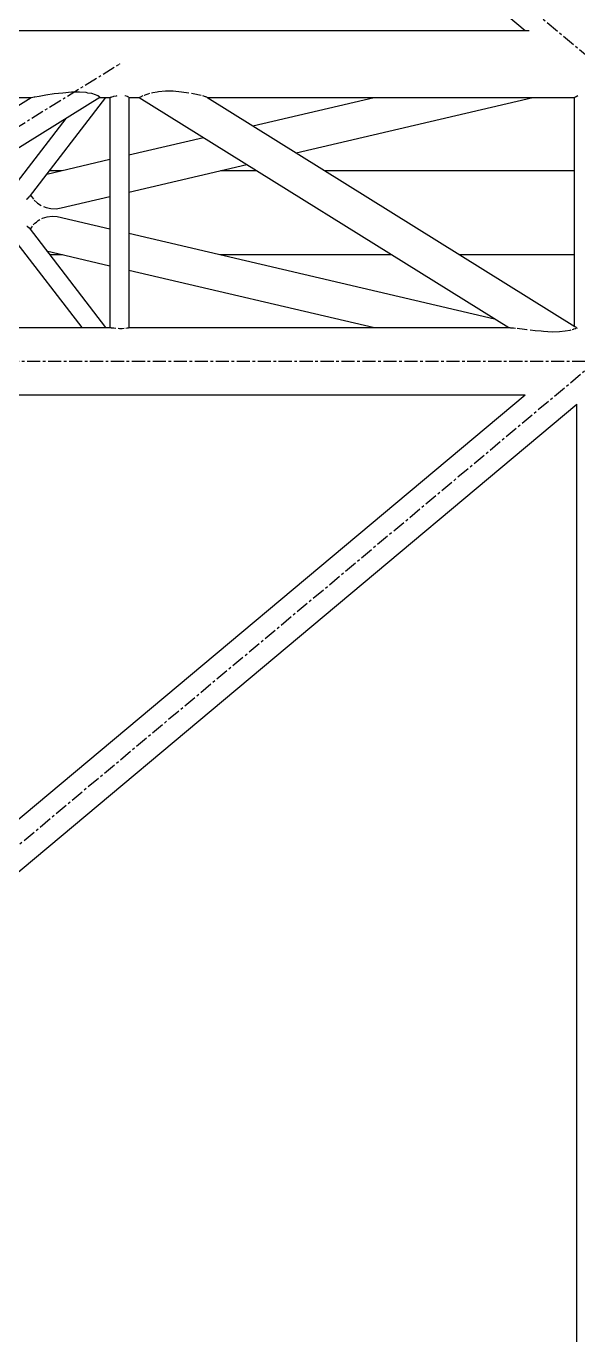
# Model space of a CAD drawing. Header units: millimetres. Extents: x 5143 to 30813, y 232 to 21408.
# Drawn here: x 24828 to 25162, y 13421 to 14213 of the extents above; entities that cross this region are included whole.
import ezdxf

# ---------------------------------------------------------------- set-up
doc = ezdxf.new("R2010")
doc.units = ezdxf.units.MM
doc.header["$LTSCALE"] = 0.25
doc.linetypes.add('CENTER', pattern=[50.8, 31.75, -6.35, 6.35, -6.35])
doc.linetypes.add('XKITLINE00', pattern=[0])

msp = doc.modelspace()

# ---------------------------------------------------------------- linework, layer by layer
at = {"color": 8, "linetype": 'CENTER'}
for p, q in [((23430, 15650.27), (25173.61, 14190.28)), ((24593.95, 14010.27), (24884.52, 14190.27)), ((25173.61, 14010.27), (23430, 12550.27)), ((24815.89, 14010.27), (26261.35, 14010.27))]:
    msp.add_line(p, q, dxfattribs=at)
at = {"color": 8, "linetype": 'XKITLINE00'}
for p, q in [((24301.8, 14904.39), (25130.39, 14210.57)), ((24815.89, 14210.57), (25132.76, 14210.57)), ((24647.44, 14030.57), (24872.7, 14170.12)), ((24831.22, 14170.01), (24832.82, 14170.27)), ((24832.82, 14170.27), (24833.27, 14170.32)), ((24833.27, 14170.32), (24835.91, 14170.86)), ((24835.91, 14170.86), (24839.01, 14171.31)), ((24839.01, 14171.31), (24839.98, 14171.52)), ((24839.98, 14171.52), (24844.98, 14172.3)), ((24844.98, 14172.3), (24850.17, 14172.88)), ((24850.17, 14172.88), (24855.48, 14173.34)), ((24855.48, 14173.34), (24860.26, 14173.42)), ((24860.26, 14173.42), (24864.26, 14173.11)), ((24864.26, 14173.11), (24865.25, 14172.88)), ((24865.25, 14172.88), (24867.52, 14172.57)), ((24867.52, 14172.57), (24869.93, 14171.86)), ((24869.93, 14171.86), (24870.75, 14171.31)), ((24870.75, 14171.31), (24871.5, 14171.1)), ((24871.5, 14171.1), (24872.38, 14170.48)), ((24872.38, 14170.48), (24872.33, 14170.32)), ((24872.33, 14170.32), (24872.7, 14170.12)), ((24879.1, 14170.1), (24878.98, 14169.98)), ((24879.1, 14170.1), (24879.54, 14170.25)), ((24879.82, 14170.35), (24879.91, 14170.38)), ((24879.91, 14170.38), (24880.82, 14170.55)), ((24880.82, 14170.55), (24881.17, 14170.69)), ((24881.17, 14170.69), (24882.76, 14171.05)), ((24882.76, 14171.05), (24883.23, 14171.11)), ((24887.75, 14171.11), (24887.87, 14171.1)), ((24887.87, 14171.1), (24889.13, 14170.75)), ((24889.13, 14170.75), (24889.47, 14170.55)), ((24889.47, 14170.55), (24889.94, 14170.42)), ((24889.94, 14170.42), (24890.01, 14170.35)), ((24890.11, 14170.25), (24890.22, 14170.14)), ((24890.22, 14170.14), (24890.22, 14030.57)), ((24896.95, 14170.24), (24896.77, 14169.98)), ((24896.95, 14170.24), (24897.01, 14170.25)), ((24897.32, 14170.34), (24897.97, 14170.53)), ((24898.1, 14170.7), (24897.97, 14170.53)), ((24898.1, 14170.7), (24899, 14171.11)), ((24899.42, 14171.3), (24899.7, 14171.43)), ((24899.7, 14171.43), (24900.76, 14171.69)), ((24900.76, 14171.69), (24901.89, 14172.27)), ((24901.89, 14172.27), (24902.91, 14172.55)), ((24903.96, 14172.83), (24904.76, 14173.05)), ((24904.76, 14173.05), (24907.31, 14173.42)), ((24907.31, 14173.42), (24908.29, 14173.64)), ((24908.29, 14173.64), (24912.37, 14173.99)), ((24912.37, 14173.99), (24917.04, 14173.92)), ((24917.04, 14173.92), (24922.08, 14173.42)), ((24922.08, 14173.42), (24926.59, 14172.83)), ((24928.1, 14172.55), (24931.15, 14171.95)), ((24931.15, 14171.95), (24932.08, 14171.69)), ((24932.08, 14171.69), (24933.97, 14171.3)), ((24934.76, 14171.11), (24936.56, 14170.53)), ((24936.56, 14170.53), (24936.81, 14170.48)), ((24936.81, 14170.48), (24937.08, 14170.34)), ((24937.27, 14170.25), (24937.56, 14170.1)), ((24937.56, 14170.1), (25160.37, 14031.37)), ((25160.3, 14170.07), (25160.69, 14170.25)), ((25160.88, 14170.34), (25161.28, 14170.53)), ((25161.31, 14170.56), (25161.28, 14170.53)), ((25161.31, 14170.56), (25162.24, 14171.11)), ((24605.99, 14030.57), (24831.02, 14169.97)), ((24815.89, 14169.97), (24831.15, 14169.97)), ((24876.12, 14169.97), (24829.95, 14109.81)), ((24831.05, 14169.93), (24831.22, 14170.01)), ((24831.08, 14169.97), (24831.05, 14169.93)), ((24872.47, 14169.97), (24878.82, 14169.97)), ((24878.82, 14169.99), (24878.85, 14170)), ((24878.82, 14169.99), (24878.98, 14169.98)), ((24878.82, 14169.99), (24878.82, 14030.57)), ((24890.22, 14169.97), (24896.47, 14169.97)), ((24896.45, 14169.99), (24896.46, 14170)), ((24896.45, 14169.99), (24896.77, 14169.98)), ((24896.45, 14169.99), (25120.36, 14030.57)), ((24937.77, 14169.97), (25160.07, 14169.97)), ((24965.39, 14152.78), (25038.86, 14169.97)), ((24991.64, 14136.43), (25134.93, 14169.97)), ((25159.96, 14169.97), (25159.96, 14031.63)), ((25160.1, 14170), (25160.23, 14169.98)), ((25160.3, 14170.07), (25160.23, 14169.98)), ((24852.04, 14157.32), (24820.46, 14116.16)), ((24890.22, 14135.18), (24935.38, 14145.75)), ((24840.48, 14123.53), (24878.82, 14132.51)), ((24842.13, 14125.67), (24849.63, 14125.67)), ((24890.22, 14112.69), (24961.63, 14129.4)), ((24945.7, 14125.67), (24967.62, 14125.67)), ((25008.92, 14125.67), (25159.96, 14125.67)), ((24828.3, 14108.46), (24828.74, 14108.66)), ((24828.74, 14108.66), (24829.95, 14109.81)), ((24830.78, 14110.89), (24831.3, 14110)), ((24831.3, 14110), (24832.42, 14108.46)), ((24832.96, 14107.77), (24834.73, 14106.22)), ((24849.3, 14103.11), (24878.82, 14110.02)), ((24834.73, 14106.22), (24834.95, 14105.99)), ((24834.95, 14105.99), (24837.02, 14104.6)), ((24838.61, 14103.89), (24840.05, 14103.31)), ((24840.05, 14103.31), (24843.07, 14102.7)), ((24843.07, 14102.7), (24846.2, 14102.63)), ((24846.2, 14102.63), (24849.3, 14103.11)), ((24828.48, 14092.13), (24828.58, 14092.09)), ((24828.58, 14092.09), (24829.81, 14090.93)), ((24829.81, 14090.93), (24876.12, 14030.57)), ((24831.41, 14091.73), (24830.88, 14090.73)), ((24831.76, 14092.13), (24831.41, 14091.73)), ((24833.2, 14093.76), (24832.36, 14092.81)), ((24833.2, 14093.76), (24834.24, 14094.53)), ((24834.24, 14094.53), (24835.36, 14095.52)), ((24835.36, 14095.52), (24836.22, 14095.99)), ((24837.51, 14096.69), (24837.86, 14096.89)), ((24837.86, 14096.89), (24840.71, 14097.78)), ((24840.71, 14097.78), (24843.75, 14098.14)), ((24843.75, 14098.14), (24846.84, 14097.96)), ((24846.84, 14097.96), (24878.82, 14090.47)), ((24820.43, 14084.42), (24861.75, 14030.57)), ((24830.88, 14090.73), (24830.43, 14090.11)), ((24890.22, 14087.8), (25111.73, 14035.94)), ((24840.43, 14077.09), (24878.82, 14068.1)), ((24842.13, 14074.87), (24849.97, 14074.87)), ((24945.44, 14074.87), (25049.21, 14074.87)), ((25090.5, 14074.87), (25159.96, 14074.87)), ((24890.22, 14065.43), (25039.12, 14030.57)), ((24815.89, 14030.57), (24879.45, 14030.57)), ((24879.61, 14030.54), (24879.91, 14030.54)), ((24879.91, 14030.54), (24880.83, 14030.52)), ((24880.83, 14030.52), (24881.17, 14030.45)), ((24881.17, 14030.45), (24882.36, 14030.29)), ((24883.67, 14030.18), (24884.52, 14030.12)), ((24884.52, 14030.12), (24886.28, 14030.11)), ((24886.28, 14030.11), (24887.31, 14030.18)), ((24888.37, 14030.29), (24889.13, 14030.41)), ((24889.13, 14030.41), (24889.47, 14030.52)), ((24889.47, 14030.52), (24889.94, 14030.53)), ((24889.94, 14030.53), (24890.08, 14030.54)), ((24890.14, 14030.57), (25121.21, 14030.57)), ((25121.49, 14030.54), (25122.87, 14030.52)), ((25122.87, 14030.52), (25123.36, 14030.44)), ((25123.36, 14030.44), (25124.58, 14030.29)), ((25125.5, 14030.18), (25126.82, 14030.02)), ((25126.82, 14030.02), (25128.62, 14029.86)), ((25128.62, 14029.86), (25131.27, 14029.45)), ((25131.27, 14029.45), (25131.55, 14029.42)), ((25133.43, 14029.2), (25136.3, 14028.88)), ((25136.3, 14028.88), (25139.97, 14028.6)), ((25139.97, 14028.6), (25141.52, 14028.43)), ((25141.52, 14028.43), (25146.62, 14028.14)), ((25146.62, 14028.14), (25151.08, 14028.19)), ((25151.08, 14028.19), (25154.66, 14028.6)), ((25154.66, 14028.6), (25157.67, 14029.04)), ((25157.67, 14029.04), (25158.21, 14029.2)), ((25158.89, 14029.42), (25159.67, 14029.66)), ((25159.67, 14029.66), (25159.9, 14029.86)), ((25159.9, 14029.86), (25161.04, 14030.14)), ((25160.42, 14031.34), (25160.92, 14031.1)), ((25160.92, 14031.1), (25161.15, 14030.8)), ((25161.01, 14030.97), (25161.03, 14030.96)), ((25161.04, 14030.14), (25161.08, 14030.18)), ((25161.2, 14030.29), (25161.41, 14030.49)), ((25161.22, 14030.71), (25161.31, 14030.6)), ((25161.31, 14030.6), (25161.45, 14030.46)), ((25161.45, 14030.46), (25161.94, 14030.29)), ((23506.2, 12629.97), (25130.41, 13989.99)), ((24815.89, 13989.97), (25130.4, 13989.97)), ((23506.2, 12598.19), (25161.6, 13984.33)), ((25161.43, 13984.18), (25161.43, 12576.36))]:
    msp.add_line(p, q, dxfattribs=at)
msp.add_circle((24884.52, 14190.27), 0.05, dxfattribs=at)

doc.saveas('drawing.dxf')
